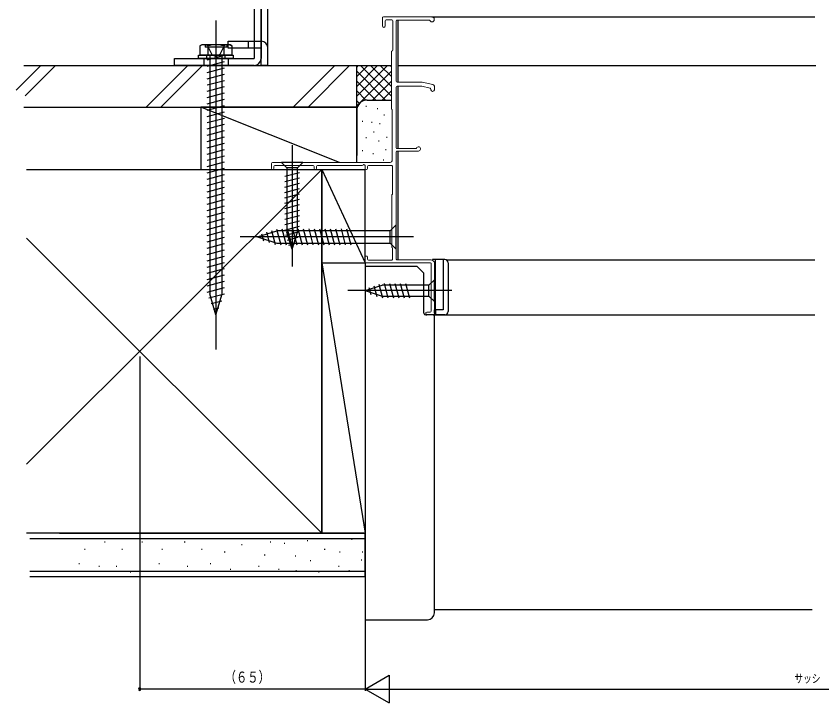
# Model space of a CAD drawing. Units: millimetres, scale not verified. Extents: x -495 to 495, y -800 to 802.
# Drawn here: x -231.7 to 0.8, y -637.3 to -439 of the extents above; entities that cross this region are included whole.
import ezdxf
from ezdxf.enums import TextEntityAlignment as Align

# ---------------------------------------------------------------- set-up
doc = ezdxf.new("R2010")
doc.units = ezdxf.units.MM
doc.header["$LTSCALE"] = 4
doc.layers.add('0-2_YKK_11', color=9, linetype='Continuous', lineweight=18)
for name, color, linetype in [('0-3_YKK_12', 2, 'Continuous'), ('0-4_YKK_13', 4, 'Continuous'), ('0-6_YKK_D', 6, 'Continuous'), ('0-8_YSS_K', 3, 'Continuous')]:
    doc.layers.add(name, color=color, linetype=linetype)
doc.styles.add('ＭＳ ゴシック', font='')
doc.styles.get('ＭＳ ゴシック').set_extended_font_data('MS Gothic')

msp = doc.modelspace()

# ---------------------------------------------------------------- linework, layer by layer
at = {"layer": '0-2_YKK_11'}
for p, q in [((-111.703, -439.279), (-125.703, -439.279)), ((-126.003, -441.879), (-126.003, -439.579)), ((-125.203, -440.379), (-125.203, -441.879)), ((-124.903, -440.079), (-123.303, -440.079)), ((-123.003, -440.379), (-123.003, -448.879)), ((-122.003, -457.779), (-122.003, -440.379)), ((-121.803, -440.179), (-112.569, -440.179)), ((-123.403, -449.279), (-123.403, -465.779)), ((-122.003, -477.079), (-122.003, -459.579)), ((-121.703, -458.079), (-114.537, -458.079)), ((-121.703, -459.279), (-114.672, -459.279)), ((-114.606, -459.286), (-112.236, -459.828)), ((-114.47, -458.086), (-111.392, -458.79)), ((-112.003, -460.12), (-112.003, -460.279)), ((-111.003, -460.279), (-111.003, -459.278)), ((-123.203, -480.779), (-123.203, -465.979)), ((-122.003, -509.179), (-122.003, -478.179)), ((-121.803, -477.279), (-116.409, -477.279)), ((-115.603, -477.979), (-121.803, -477.979)), ((-158.003, -481.579), (-158.003, -482.979)), ((-157.703, -481.279), (-123.703, -481.279)), ((-157.703, -483.279), (-157.603, -483.279)), ((-157.303, -482.479), (-157.303, -482.979)), ((-157.003, -482.179), (-146.003, -482.179)), ((-145.703, -482.479), (-145.703, -482.979)), ((-145.403, -483.279), (-145.303, -483.279)), ((-145.003, -482.479), (-145.003, -482.979)), ((-144.703, -482.179), (-131.984, -482.179)), ((-131.834, -482.139), (-131.453, -481.919)), ((-131.003, -482.179), (-131.003, -482.979)), ((-130.703, -483.279), (-130.603, -483.279)), ((-130.303, -482.479), (-130.303, -482.979)), ((-130.003, -482.179), (-123.303, -482.179)), ((-123.103, -490.479), (-123.103, -482.379)), ((-123.303, -490.679), (-123.303, -505.679)), ((-123.103, -509.279), (-123.103, -505.879)), ((-131.003, -509.979), (-131.003, -508.579)), ((-130.703, -508.279), (-130.603, -508.279)), ((-130.303, -509.179), (-130.303, -508.579)), ((-130.703, -510.279), (-112.103, -510.279)), ((-130.003, -509.479), (-123.303, -509.479)), ((-121.803, -509.379), (-112.003, -509.379)), ((-111.903, -524.179), (-111.903, -510.479)), ((-111.003, -524.979), (-111.003, -510.379)), ((-113.503, -524.779), (-113.503, -524.979)), ((-112.203, -524.479), (-113.203, -524.479)), ((-113.203, -525.279), (-111.303, -525.279))]:
    msp.add_line(p, q, dxfattribs=at)
for centre, radius, start, end in [((-125.703, -439.579), 0.3, 90, 180), ((-111.703, -439.979), 0.7, 210, 90), ((-124.903, -440.379), 0.3, 90, 180), ((-123.303, -440.379), 0.3, 0, 90), ((-121.803, -440.379), 0.2, 90, 180), ((-112.569, -440.479), 0.3, 30, 90), ((-125.603, -441.879), 0.4, 180, 0), ((-123.203, -449.279), 0.2, 90, 180), ((-123.203, -448.879), 0.2, 270, 0), ((-121.703, -457.779), 0.3, 180, 270), ((-121.703, -459.579), 0.3, 90, 180), ((-114.672, -459.579), 0.3, 77.12505, 90), ((-114.537, -458.379), 0.3, 77.12505, 90), ((-112.303, -460.12), 0.3, 0, 77.12505), ((-111.503, -459.278), 0.5, 0, 77.12505), ((-111.503, -460.279), 0.5, 180, 359.99825), ((-123.203, -465.779), 0.2, 180, 270), ((-121.803, -477.079), 0.2, 180, 270), ((-121.803, -478.179), 0.2, 90, 180), ((-116.409, -476.979), 0.3, 270, 333.6122), ((-115.603, -477.379), 0.6, 270, 153.6122), ((-123.703, -480.779), 0.5, 270, 0), ((-157.703, -481.579), 0.3, 90, 180), ((-157.703, -482.979), 0.3, 180, 270), ((-157.603, -482.979), 0.3, 270, 0), ((-157.003, -482.479), 0.3, 90, 180), ((-146.003, -482.479), 0.3, 0, 90), ((-145.403, -482.979), 0.3, 180, 270), ((-145.303, -482.979), 0.3, 270, 0), ((-144.703, -482.479), 0.3, 90, 180), ((-131.984, -481.879), 0.3, 270, 300), ((-131.303, -482.179), 0.3, 0, 120), ((-130.703, -482.979), 0.3, 180, 270), ((-130.603, -482.979), 0.3, 270, 0), ((-130.003, -482.479), 0.3, 90, 180), ((-123.303, -482.379), 0.2, 0, 90), ((-123.103, -490.679), 0.2, 90, 180), ((-123.103, -505.679), 0.2, 180, 270), ((-130.703, -508.579), 0.3, 90, 180), ((-130.603, -508.579), 0.3, 0, 90), ((-130.703, -509.979), 0.3, 180, 270), ((-130.003, -509.179), 0.3, 180, 270), ((-123.303, -509.279), 0.2, 270, 0), ((-121.803, -509.179), 0.2, 180, 270), ((-112.103, -510.479), 0.2, 0, 90), ((-112.003, -510.379), 1, 0, 90), ((-113.203, -524.779), 0.3, 90, 180), ((-113.203, -524.979), 0.3, 180, 270), ((-112.203, -524.179), 0.3, 270, 0), ((-111.303, -524.979), 0.3, 270, 0)]:
    msp.add_arc(centre, radius, start, end, dxfattribs=at)
at = {"layer": '0-3_YKK_12'}
for p, q in [((-111.703, -439.279), (-1.289, -439.279)), ((-121.503, -440.179), (-121.503, -458.079)), ((-121.503, -453.279), (-0.927, -453.279)), ((-121.503, -459.279), (-121.503, -477.279)), ((-121.503, -477.979), (-121.503, -509.379)), ((-107.567, -509.379), (-1.289, -509.379)), ((-113.503, -524.979), (-113.503, -525.279)), ((-113.503, -525.279), (-113.203, -525.279)), ((-111.303, -525.279), (-1.289, -525.279))]:
    msp.add_line(p, q, dxfattribs=at)
at = {"layer": '0-4_YKK_13'}
for p, q in [((-163.006, -393.279), (-163.006, -451.279)), ((-161.006, -393.279), (-161.006, -451.279)), ((-161.006, -453.279), (-161.006, -415.279)), ((-159.006, -453.279), (-159.006, -415.279)), ((-174.006, -440.279), (-174.006, -535.279)), ((-170.506, -446.279), (-163.006, -446.279)), ((-170.506, -448.279), (-170.506, -446.279)), ((-164.696, -446.279), (-164.696, -448.279)), ((-163.006, -446.279), (-161.006, -446.279)), ((-178.006, -447.279), (-178.624, -447.636)), ((-178.624, -447.636), (-178.624, -450.279)), ((-170.006, -447.279), (-178.006, -447.279)), ((-177.106, -447.279), (-177.106, -447.969)), ((-170.906, -447.969), (-177.106, -447.969)), ((-176.315, -447.636), (-176.315, -450.279)), ((-171.806, -447.969), (-172.856, -450.122)), ((-171.696, -447.636), (-171.696, -450.279)), ((-170.906, -447.279), (-170.906, -447.969)), ((-163.006, -448.279), (-170.506, -448.279)), ((-170.006, -447.279), (-169.387, -447.636)), ((-169.387, -447.636), (-169.387, -450.279)), ((-161.006, -448.279), (-163.006, -448.279)), ((-179.006, -451.279), (-179.006, -450.279)), ((-179.006, -450.279), (-169.006, -450.279)), ((-169.387, -450.279), (-178.624, -450.279)), ((-176.656, -451.279), (-176.656, -450.279)), ((-176.506, -451.668), (-171.506, -450.328)), ((-175.756, -450.279), (-175.756, -519.243)), ((-172.256, -450.279), (-175.756, -450.279)), ((-174.006, -449.279), (-174.006, -455.279)), ((-172.856, -450.122), (-174.006, -450.733)), ((-172.256, -519.243), (-172.256, -450.279)), ((-171.356, -451.279), (-171.356, -450.279)), ((-169.006, -450.279), (-169.006, -451.279)), ((-186.006, -451.279), (-163.006, -451.279)), ((-186.006, -453.279), (-186.006, -451.279)), ((-169.006, -451.279), (-179.006, -451.279)), ((-177.506, -451.279), (-177.506, -453.279)), ((-176.506, -453.479), (-171.506, -452.14)), ((-170.506, -451.279), (-170.506, -453.279)), ((-163.006, -453.279), (-186.006, -453.279)), ((-176.506, -455.291), (-171.506, -453.951)), ((-159.006, -453.279), (-161.006, -453.279)), ((-176.506, -457.103), (-171.506, -455.763)), ((-176.506, -458.914), (-171.506, -457.575)), ((-176.506, -460.726), (-171.506, -459.386)), ((-176.506, -462.538), (-171.506, -461.198)), ((-176.506, -464.35), (-171.506, -463.01)), ((-176.506, -466.161), (-171.506, -464.822)), ((-176.506, -467.973), (-171.506, -466.633)), ((-176.506, -469.785), (-171.506, -468.445)), ((-176.506, -471.597), (-171.506, -470.257)), ((-176.506, -473.408), (-171.506, -472.069)), ((-176.506, -475.22), (-171.506, -473.88)), ((-176.506, -477.032), (-171.506, -475.692)), ((-152.003, -476.279), (-152.003, -511.279)), ((-176.506, -478.844), (-171.506, -477.504)), ((-176.506, -480.655), (-171.506, -479.316)), ((-176.506, -482.467), (-171.506, -481.127)), ((-176.506, -484.279), (-171.506, -482.939)), ((-148.903, -481.279), (-155.103, -481.279)), ((-155.103, -481.279), (-153.553, -482.829)), ((-153.553, -482.829), (-153.553, -501.363)), ((-150.453, -482.829), (-153.553, -482.829)), ((-148.903, -481.279), (-150.453, -482.829)), ((-150.453, -501.363), (-150.453, -482.829)), ((-176.506, -486.09), (-171.506, -484.751)), ((-154.103, -485.255), (-149.903, -484.13)), ((-154.103, -486.808), (-149.903, -485.683)), ((-176.506, -487.902), (-171.506, -486.562)), ((-154.103, -488.361), (-149.903, -487.236)), ((-176.506, -489.714), (-171.506, -488.374)), ((-176.506, -491.526), (-171.506, -490.186)), ((-154.103, -489.914), (-149.903, -488.789)), ((-154.103, -491.467), (-149.903, -490.342)), ((-176.506, -493.337), (-171.506, -491.998)), ((-154.103, -493.02), (-149.903, -491.895)), ((-176.506, -495.149), (-171.506, -493.809)), ((-154.103, -494.573), (-149.903, -493.447)), ((-154.103, -496.126), (-149.903, -495)), ((-176.506, -496.961), (-171.506, -495.621)), ((-176.506, -498.773), (-171.506, -497.433)), ((-154.103, -497.679), (-149.903, -496.553)), ((-176.506, -500.584), (-171.506, -499.245)), ((-154.103, -499.232), (-149.903, -498.106)), ((-154.103, -500.784), (-149.903, -499.659)), ((-122.003, -499.279), (-123.753, -501.029)), ((-122.003, -506.279), (-122.003, -499.279)), ((-176.506, -502.396), (-171.506, -501.056)), ((-162.003, -502.779), (-156.453, -501.029)), ((-160.856, -501.841), (-160.307, -503.89)), ((-159.424, -501.389), (-158.611, -504.425)), ((-157.992, -500.938), (-156.915, -504.96)), ((-156.56, -500.486), (-155.33, -505.079)), ((-123.753, -501.029), (-156.453, -501.029)), ((-155.009, -500.479), (-153.777, -505.079)), ((-153.844, -502.268), (-149.903, -501.212)), ((-152.003, -506.279), (-153.553, -501.363)), ((-153.456, -500.479), (-152.224, -505.079)), ((-152.003, -506.279), (-150.453, -501.363)), ((-151.904, -500.479), (-150.671, -505.079)), ((-150.351, -500.479), (-149.118, -505.079)), ((-148.798, -500.479), (-147.565, -505.079)), ((-147.245, -500.479), (-146.012, -505.079)), ((-145.692, -500.479), (-144.459, -505.079)), ((-144.139, -500.479), (-142.906, -505.079)), ((-142.586, -500.479), (-141.354, -505.079)), ((-141.033, -500.479), (-139.801, -505.079)), ((-139.48, -500.479), (-138.248, -505.079)), ((-137.927, -500.479), (-136.695, -505.079)), ((-136.374, -500.479), (-135.142, -505.079)), ((-123.753, -504.529), (-123.753, -501.029)), ((-176.506, -504.208), (-171.506, -502.868)), ((-117.003, -502.779), (-167.003, -502.779)), ((-162.003, -502.779), (-156.453, -504.529)), ((-153.393, -503.7), (-150.357, -502.886)), ((-176.506, -506.02), (-171.506, -504.68)), ((-176.506, -507.831), (-171.506, -506.492)), ((-156.453, -504.529), (-123.753, -504.529)), ((-152.941, -505.132), (-150.892, -504.583)), ((-122.003, -506.279), (-123.753, -504.529)), ((-176.506, -509.643), (-171.506, -508.303)), ((-176.506, -511.455), (-171.506, -510.115)), ((-108.003, -509.279), (-111.503, -509.279)), ((-111.503, -509.513), (-111.503, -509.279)), ((-110.703, -523.779), (-110.703, -509.279)), ((-108.503, -509.279), (-108.503, -523.779)), ((-107.003, -510.279), (-107.003, -524.279)), ((-176.506, -513.266), (-171.506, -511.927)), ((-176.506, -515.078), (-171.506, -513.738)), ((-176.506, -516.89), (-171.506, -515.55)), ((-111.003, -515.179), (-112.553, -516.729)), ((-111.003, -521.379), (-111.003, -515.179)), ((-176.506, -518.702), (-171.506, -517.362)), ((-106.003, -518.279), (-136.003, -518.279)), ((-131.003, -518.279), (-126.087, -516.729)), ((-131.003, -518.279), (-126.087, -519.829)), ((-129.856, -517.341), (-129.307, -519.39)), ((-128.424, -516.889), (-127.611, -519.925)), ((-126.992, -516.438), (-125.936, -520.379)), ((-112.553, -516.729), (-126.087, -516.729)), ((-125.509, -516.179), (-124.383, -520.379)), ((-123.956, -516.179), (-122.83, -520.379)), ((-122.403, -516.179), (-121.278, -520.379)), ((-120.85, -516.179), (-119.725, -520.379)), ((-119.297, -516.179), (-118.172, -520.379)), ((-112.553, -519.829), (-112.553, -516.729)), ((-176.032, -520.387), (-171.506, -519.174)), ((-174.006, -525.279), (-175.756, -519.243)), ((-174.006, -525.279), (-172.256, -519.243)), ((-126.087, -519.829), (-112.553, -519.829)), ((-111.003, -521.379), (-112.553, -519.829)), ((-175.357, -522.017), (-172.317, -521.203)), ((-174.681, -523.648), (-173.161, -523.241)), ((-108.503, -523.779), (-111.003, -523.779)), ((-111.003, -524.779), (-111.003, -523.779)), ((-110.703, -523.779), (-110.703, -525.237)), ((-108.003, -525.279), (-110.503, -525.279))]:
    msp.add_line(p, q, dxfattribs=at)
msp.add_lwpolyline([(-176.206, -447.969), (-175.156, -450.122), (-174.006, -450.733)], dxfattribs=at)
for centre, radius, start, end in [((-161.006, -448.279), 2, 0, 90), ((-177.47, -449.323), 2.045, 55.61575, 124.38425), ((-174.006, -454.921), 7.643, 72.41205, 107.58795), ((-170.541, -449.323), 2.045, 55.61575, 124.38425), ((-163.006, -451.279), 2, 270, 0), ((-108.003, -510.279), 1, 0.00013, 90), ((-110.503, -524.779), 0.5, 180.00009, 270), ((-108.003, -524.279), 1, 270, 0.00013)]:
    msp.add_arc(centre, radius, start, end, dxfattribs=at)
at = {"layer": '0-6_YKK_D'}
for p, q in [((-131.003, -511.479), (-131.003, -633.784)), ((-131.003, -511.479), (-131, -633.784)), ((-196.003, -537.279), (-196.003, -633.784)), ((-131, -633.282), (-124.072, -629.282)), ((-124.072, -629.282), (-124.072, -637.282)), ((-131.003, -633.284), (-196.003, -633.284)), ((-131, -633.284), (131, -633.279)), ((-131, -633.282), (-124.072, -637.282))]:
    msp.add_line(p, q, dxfattribs=at)
for start, end in [(0, 180), (180, 0)]:
    msp.add_arc((-196.003, -633.284), 0.375, start, end, dxfattribs=at)
at = {"layer": '0-8_YSS_K'}
for p, q in [((-231.653, -460.392), (-224.54, -453.279)), ((-229.052, -462.034), (-220.298, -453.279)), ((-194.114, -465.279), (-182.114, -453.279)), ((-189.871, -465.279), (-177.871, -453.279)), ((-151.687, -465.279), (-139.687, -453.279)), ((-147.445, -465.279), (-135.445, -453.279)), ((-133.403, -453.279), (-123.403, -453.279)), ((-130.202, -453.279), (-133.403, -456.48)), ((-124.545, -453.279), (-133.403, -462.137)), ((-127.373, -453.279), (-133.403, -459.308)), ((-133.403, -466.279), (-133.403, -453.279)), ((-133.03, -453.279), (-133.403, -453.652)), ((-123.403, -454.965), (-133.403, -464.965)), ((-125.089, -463.279), (-133.403, -454.965)), ((-123.403, -462.137), (-132.26, -453.279)), ((-123.403, -459.308), (-129.432, -453.279)), ((-123.403, -456.48), (-126.604, -453.279)), ((-123.403, -453.652), (-123.775, -453.279)), ((-127.917, -463.279), (-133.403, -457.794)), ((-123.403, -457.794), (-128.888, -463.279)), ((-130.728, -463.297), (-133.403, -460.622)), ((-123.403, -460.622), (-126.077, -463.297)), ((-132.608, -464.245), (-133.403, -463.451)), ((-130.403, -463.279), (-123.403, -463.279)), ((-138.403, -481.279), (-178.403, -465.279)), ((-133.403, -465.279), (-133.403, -479.279)), ((-133.403, -481.279), (-133.403, -466.279)), ((-130.598, -465.107), (-130.798, -465.107)), ((-127.259, -465.774), (-127.459, -465.774)), ((-131.599, -469.446), (-131.799, -469.446)), ((-125.403, -467.605), (-125.603, -467.605)), ((-128.928, -469.78), (-129.129, -469.78)), ((-126.592, -470.114), (-126.792, -470.114)), ((-130.598, -474.12), (-130.798, -474.12)), ((-128.326, -472.573), (-128.526, -472.573)), ((-124.619, -474.034), (-124.819, -474.034)), ((-126.926, -475.121), (-127.126, -475.121)), ((-131.599, -477.961), (-131.799, -477.961)), ((-128.595, -478.793), (-128.795, -478.793)), ((-124.923, -477.628), (-125.123, -477.628)), ((-125.59, -480.632), (-125.79, -480.632)), ((-143.503, -483.279), (-228.621, -568.397)), ((-178.403, -483.279), (-133.403, -483.279)), ((-143.503, -483.279), (-131.003, -510.279)), ((-143.503, -510.279), (-143.503, -483.279)), ((-143.503, -483.279), (-131.003, -483.279)), ((-131.003, -510.279), (-131.003, -483.279)), ((-143.503, -588.279), (-228.621, -503.161)), ((-143.503, -510.279), (-131.003, -510.279)), ((-143.503, -510.279), (-131.003, -510.279)), ((-143.503, -510.279), (-131.003, -588.279)), ((-143.503, -588.279), (-143.503, -510.279)), ((-131.003, -510.279), (-131.003, -588.279)), ((-227.703, -589.779), (-131.003, -589.779)), ((-131.003, -588.279), (-143.503, -588.279)), ((-134.687, -590.109), (-134.887, -590.109)), ((-205.935, -590.845), (-206.135, -590.845)), ((-195.22, -590.845), (-195.42, -590.845)), ((-182.927, -590.845), (-183.127, -590.845)), ((-166.444, -591.669), (-166.644, -591.669)), ((-158.202, -590.845), (-158.402, -590.845)), ((-154.111, -591.278), (-154.311, -591.278)), ((-147.485, -590.498), (-147.685, -590.498)), ((-211.704, -592.993), (-211.904, -592.993)), ((-200.99, -592.993), (-201.19, -592.993)), ((-189.451, -592.993), (-189.651, -592.993)), ((-177.982, -592.993), (-178.182, -592.993)), ((-171.389, -593.817), (-171.589, -593.817)), ((-159.85, -594.641), (-160.05, -594.641)), ((-150.993, -594.896), (-151.193, -594.896)), ((-142.543, -592.993), (-142.743, -592.993)), ((-138.195, -593.727), (-138.395, -593.727)), ((-131.62, -593.727), (-131.82, -593.727)), ((-213.352, -597.114), (-213.552, -597.114)), ((-190.276, -597.114), (-190.476, -597.114)), ((-175.509, -597.114), (-175.709, -597.114)), ((-146.664, -596.29), (-146.864, -596.29)), ((-131.958, -596.065), (-132.158, -596.065)), ((-227.703, -599.279), (-131.003, -599.279)), ((-207.583, -597.938), (-207.783, -597.938)), ((-202.638, -597.938), (-202.838, -597.938)), ((-198.517, -599.586), (-198.717, -599.586)), ((-182.103, -597.938), (-182.303, -597.938)), ((-169.74, -598.762), (-169.94, -598.762)), ((-161.499, -597.938), (-161.699, -597.938)), ((-155.729, -598.762), (-155.929, -598.762)), ((-150.803, -599.184), (-151.003, -599.184)), ((-144.191, -599.586), (-144.391, -599.586)), ((-138.422, -597.938), (-138.622, -597.938)), ((-135.466, -599.184), (-135.666, -599.184)), ((-111.003, -610.279), (-2.045, -610.279))]:
    msp.add_line(p, q, dxfattribs=at)
at = {"layer": '0-8_YSS_K', "color": 7}
for p, q in [((-229.417, -453.279), (-133.403, -453.279)), ((-133.403, -465.279), (-133.403, -453.279)), ((-229.417, -465.279), (-133.403, -465.279)), ((-228.621, -483.279), (-143.503, -483.279)), ((-143.503, -483.279), (-143.503, -588.279)), ((-131.003, -511.279), (-131.003, -613.279)), ((-116.003, -511.279), (-131.003, -511.279)), ((-114.003, -513.279), (-116.003, -511.279)), ((-114.003, -524.779), (-114.003, -513.279)), ((-111.003, -525.279), (-113.503, -525.279)), ((-111.003, -611.279), (-111.003, -525.279)), ((-143.503, -588.279), (-228.621, -588.279)), ((-219.121, -588.279), (-131.003, -588.279)), ((-131.003, -600.779), (-131.003, -588.279)), ((-227.703, -600.779), (-131.003, -600.779)), ((-131.003, -613.279), (-113.003, -613.279))]:
    msp.add_line(p, q, dxfattribs=at)
at = {"layer": '0-8_YSS_K'}
msp.add_lwpolyline([(-133.403, -465.279), (-178.403, -465.279), (-178.403, -483.279)], dxfattribs=at)
msp.add_arc((-130.403, -466.279), 3, 90, 180, dxfattribs=at)
at = {"layer": '0-8_YSS_K', "color": 7}
for centre, radius, start, end in [((-113.503, -524.779), 0.5, 180, 270), ((-113.003, -611.279), 2, 270, 0)]:
    msp.add_arc(centre, radius, start, end, dxfattribs=at)

# ---------------------------------------------------------------- texts
at = {"layer": '0-6_YKK_D', "style": 'ＭＳ ゴシック', "width": 0.75}
msp.add_text('（６５）', height=3.189, dxfattribs=at).set_placement((-171.485, -632.384), align=Align.BOTTOM_LEFT)
msp.add_text('サッシ', height=2.389, rotation=0.001, dxfattribs=at).set_placement((-7.13, -632.182), align=Align.BOTTOM_LEFT)

doc.saveas('drawing.dxf')
